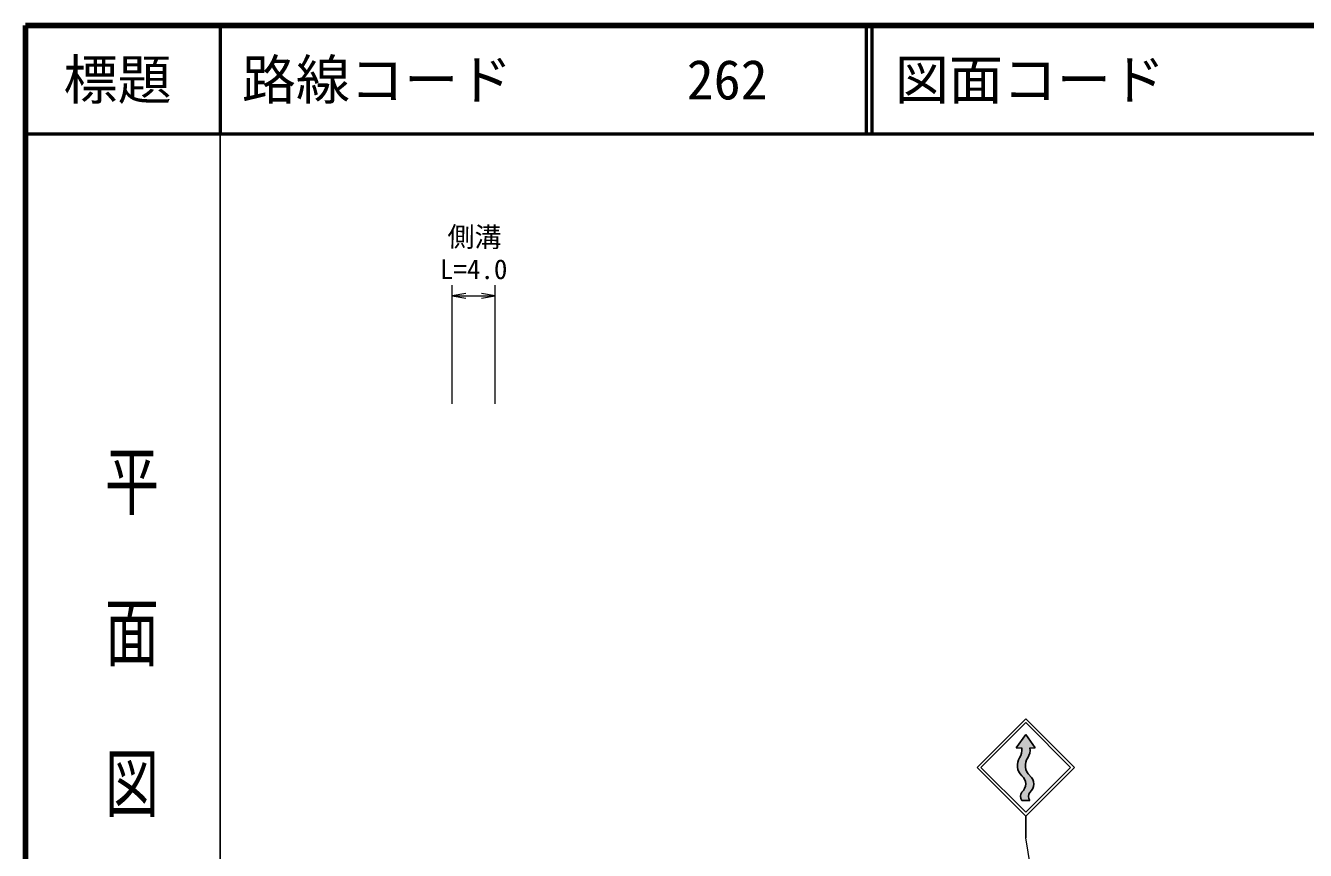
# Model space of a CAD drawing. Units: millimetres at full size, sheet at 1:1000; details may follow other scales. Extents: x 40000 to 680000, y 20000 to 380000.
# Drawn here: x 40000 to 158358, y 303700 to 380000 of the extents above; entities that cross this region are included whole.
import ezdxf
from ezdxf.enums import TextEntityAlignment as Align

# ---------------------------------------------------------------- set-up
doc = ezdxf.new("R2010")
doc.units = ezdxf.units.MM
doc.header["$LTSCALE"] = 1000
for name, color, linetype, lineweight in [('M-STR-HTXT', 7, 'Continuous', 13), ('M-STR-STRC', 7, 'Continuous', 25), ('M-TTL', 2, 'Continuous', 140), ('M-TTL-BAND', 7, 'Continuous', 25), ('M-TTL-LINE', 7, 'Continuous', 50)]:
    doc.layers.add(name, color=color, linetype=linetype, lineweight=lineweight)
doc.layers.add('M-TTL-TXT', color=7, linetype='Continuous')
doc.styles.add('@ＭＳ ゴシック', font='')
doc.styles.add('ＭＳ ゴシック', font='')
doc.styles.get('@ＭＳ ゴシック').set_extended_font_data('@MS Gothic')
doc.styles.get('ＭＳ ゴシック').set_extended_font_data('MS Gothic')

# ---------------------------------------------------------------- blocks, each defined once
blk = doc.blocks.new('open_arrow')
at = {"color": 0, "linetype": 'Continuous', "lineweight": -2}
blk.add_lwpolyline([(7.5, 1.25), (0, 0), (7.5, -1.25)], dxfattribs=at)

msp = doc.modelspace()

# ---------------------------------------------------------------- hatches: boundary and pattern name
at = {"layer": 'M-STR-STRC'}
msp.add_hatch(color=256, dxfattribs=at).paths.add_polyline_path([(132493, 314425), (131618, 313175), (132118, 313175), (132126, 313129), (132132, 313082), (132136, 313035), (132139, 312989), (132139, 312942), (132138, 312895), (132135, 312848), (132130, 312801), (132123, 312755), (132115, 312709), (132104, 312663), (132092, 312618), (132078, 312573), (132063, 312529), (132045, 312485), (132026, 312443), (132005, 312401), (131983, 312359), (131959, 312319), (131933, 312280), (131930, 312275), (131903, 312232), (131877, 312188), (131854, 312142), (131831, 312096), (131811, 312049), (131793, 312001), (131776, 311952), (131762, 311903), (131749, 311854), (131738, 311803), (131730, 311753), (131723, 311702), (131718, 311651), (131716, 311600), (131715, 311549), (131716, 311497), (131720, 311446), (131725, 311395), (131732, 311344), (131742, 311294), (131753, 311244), (131766, 311194), (131781, 311146), (131799, 311097), (131818, 311050), (131838, 311003), (131861, 310957), (131886, 310912), (131912, 310868), (131940, 310825), (131969, 310783), (132000, 310742), (132033, 310703), (132067, 310665), (132103, 310628), (132118, 310614), (132147, 310590), (132176, 310565), (132203, 310539), (132230, 310512), (132255, 310484), (132280, 310455), (132303, 310426), (132325, 310395), (132345, 310363), (132365, 310331), (132383, 310298), (132400, 310264), (132416, 310230), (132430, 310195), (132442, 310159), (132454, 310123), (132464, 310087), (132472, 310050), (132479, 310013), (132485, 309975), (132489, 309938), (132492, 309900), (132493, 309862), (132493, 309824), (132491, 309787), (132488, 309749), (132483, 309712), (132477, 309674), (132469, 309637), (132460, 309601), (132449, 309564), (132437, 309529), (132424, 309493), (132409, 309458), (132393, 309424), (132376, 309391), (132357, 309358), (132337, 309326), (132316, 309295), (132293, 309264), (132270, 309235), (132245, 309206), (132219, 309179), (132192, 309152), (132164, 309127), (132135, 309103), (132118, 309089), (132103, 309068), (132090, 309047), (132077, 309025), (132065, 309002), (132054, 308979), (132043, 308956), (132034, 308932), (132026, 308908), (132018, 308884), (132012, 308859), (132007, 308834), (132002, 308809), (131999, 308784), (131996, 308758), (131995, 308733), (131994, 308707), (131995, 308682), (131996, 308656), (131999, 308631), (132002, 308606), (132007, 308581), (132012, 308556), (132019, 308531), (132026, 308507), (132035, 308483), (132044, 308459), (132054, 308436), (132065, 308413), (132077, 308390), (132090, 308368), (132104, 308347), (132118, 308327), (132868, 308327), (132854, 308346), (132840, 308367), (132828, 308387), (132816, 308409), (132805, 308430), (132795, 308452), (132786, 308475), (132777, 308497), (132770, 308521), (132763, 308544), (132758, 308568), (132753, 308591), (132749, 308615), (132746, 308639), (132745, 308664), (132744, 308688), (132744, 308712), (132745, 308736), (132747, 308761), (132750, 308785), (132753, 308809), (132758, 308832), (132764, 308856), (132771, 308879), (132778, 308902), (132787, 308925), (132796, 308947), (132806, 308969), (132817, 308991), (132829, 309012), (132842, 309033), (132855, 309053), (132868, 309071), (132898, 309095), (132927, 309121), (132955, 309148), (132981, 309175), (133007, 309204), (133032, 309234), (133055, 309264), (133077, 309296), (133098, 309329), (133117, 309362), (133135, 309396), (133152, 309430), (133168, 309466), (133182, 309501), (133195, 309538), (133206, 309575), (133216, 309612), (133224, 309650), (133231, 309688), (133236, 309726), (133240, 309764), (133242, 309803), (133243, 309841), (133242, 309880), (133240, 309918), (133236, 309956), (133231, 309995), (133224, 310033), (133216, 310070), (133206, 310107), (133195, 310144), (133183, 310181), (133169, 310217), (133153, 310252), (133137, 310287), (133118, 310321), (133099, 310354), (133078, 310386), (133056, 310418), (133033, 310449), (133009, 310479), (132983, 310508), (132956, 310535), (132929, 310562), (132900, 310588), (132870, 310612), (132867, 310614), (132831, 310651), (132796, 310688), (132763, 310727), (132731, 310767), (132701, 310809), (132672, 310851), (132645, 310895), (132620, 310940), (132597, 310985), (132575, 311032), (132556, 311079), (132538, 311127), (132522, 311176), (132508, 311225), (132496, 311275), (132486, 311325), (132478, 311376), (132471, 311427), (132467, 311478), (132465, 311529), (132465, 311580), (132467, 311632), (132471, 311683), (132477, 311734), (132485, 311784), (132495, 311834), (132507, 311884), (132521, 311934), (132536, 311982), (132554, 312031), (132573, 312078), (132595, 312125), (132618, 312170), (132643, 312215), (132670, 312259), (132680, 312275), (132706, 312315), (132730, 312355), (132753, 312396), (132774, 312438), (132793, 312480), (132811, 312524), (132827, 312568), (132841, 312613), (132853, 312658), (132864, 312704), (132872, 312750), (132879, 312796), (132884, 312843), (132888, 312890), (132889, 312936), (132889, 312983), (132887, 313030), (132883, 313077), (132877, 313123), (132869, 313170), (132868, 313175), (133368, 313175)])

# ---------------------------------------------------------------- linework, layer by layer
at = {"layer": 'M-STR-HTXT'}
for p, q in [((79449, 345000), (79449, 356000)), ((83429, 345000), (83429, 356000)), ((79449, 355000), (83429, 355000))]:
    msp.add_line(p, q, dxfattribs=at)
at = {"layer": 'M-STR-STRC'}
for p, q in [((127994, 311376), (132494, 315876)), ((128347, 311376), (132494, 315523)), ((136994, 311376), (132494, 315876)), ((136640, 311376), (132494, 315523)), ((131618, 313175), (132493, 314425)), ((132493, 314425), (133368, 313175)), ((127994, 311376), (132494, 306876)), ((128347, 311376), (132494, 307229)), ((132494, 307229), (136640, 311376)), ((132494, 306876), (136994, 311376)), ((132868, 308327), (132118, 308327)), ((132494, 306876), (132494, 304876))]:
    msp.add_line(p, q, dxfattribs=at)
at = {"layer": 'M-STR-STRC', "lineweight": 13}
for p, q in [((131618, 313175), (132118, 313175)), ((132868, 313175), (133368, 313175)), ((135927, 284413), (132494, 304876))]:
    msp.add_line(p, q, dxfattribs=at)
at = {"layer": 'M-STR-STRC'}
for centre, radius, start, end in [((130945, 312950), 1194, 325.59426, 10.8565), ((131695, 312950), 1194, 325.60114, 10.85457), ((133021, 311557), 1306, 146.61414, 226.26108), ((133770, 311557), 1305, 146.60657, 226.22181), ((131531, 309851), 962, 307.59913, 52.40087), ((132262, 309842), 981, 308.18199, 51.89869), ((132643, 308708), 649, 144.05104, 215.94576), ((133361, 308699), 618, 142.95174, 216.9996)]:
    msp.add_arc(centre, radius, start, end, dxfattribs=at)
at = {"layer": 'M-TTL'}
for p, q in [((40000, 380000), (40000, 20000)), ((680000, 380000), (40000, 380000))]:
    msp.add_line(p, q, dxfattribs=at)
at = {"layer": 'M-TTL-BAND'}
msp.add_line((58000, 370000), (58000, 20000), dxfattribs=at)
at = {"layer": 'M-TTL-LINE'}
for p, q in [((58000, 380000), (58000, 370000)), ((117750, 380000), (117750, 370000)), ((118250, 380000), (118250, 370000)), ((40000, 370000), (680000, 370000))]:
    msp.add_line(p, q, dxfattribs=at)

# ---------------------------------------------------------------- block references
at = {"layer": 'M-STR-HTXT', "xscale": 167, "yscale": 167}
msp.add_blockref('open_arrow', (79449, 355000), dxfattribs=at)
at = {"layer": 'M-STR-HTXT', "xscale": 167, "yscale": 167, "rotation": 180}
msp.add_blockref('open_arrow', (83429, 355000), dxfattribs=at)

# ---------------------------------------------------------------- texts
at = {"layer": 'M-STR-HTXT', "style": 'ＭＳ ゴシック'}
msp.add_text('側溝', height=1833, rotation=359.362, dxfattribs=at).set_placement((81500, 358989), align=Align.BOTTOM_CENTER)
msp.add_text('L=4.0', height=1833, dxfattribs=at).set_placement((81439, 355996), align=Align.BOTTOM_CENTER)
at = {"layer": 'M-TTL-BAND', "style": '@ＭＳ ゴシック', "width": 1.4}
msp.add_text('平  面  図', height=3666, rotation=270, dxfattribs=at).set_placement((49777, 306475), align=Align.MIDDLE_RIGHT)
at = {"layer": 'M-TTL-TXT', "style": 'ＭＳ ゴシック'}
msp.add_text('標題', height=3666, dxfattribs=at).set_placement((48500, 375000), align=Align.MIDDLE_CENTER)
for s, p in [('路線コード', (60000, 375000)), ('262', (101142, 375000)), ('図面コード', (120380, 375000))]:
    msp.add_text(s, height=3666, dxfattribs=at).set_placement(p, align=Align.MIDDLE_LEFT)

doc.saveas('drawing.dxf')
